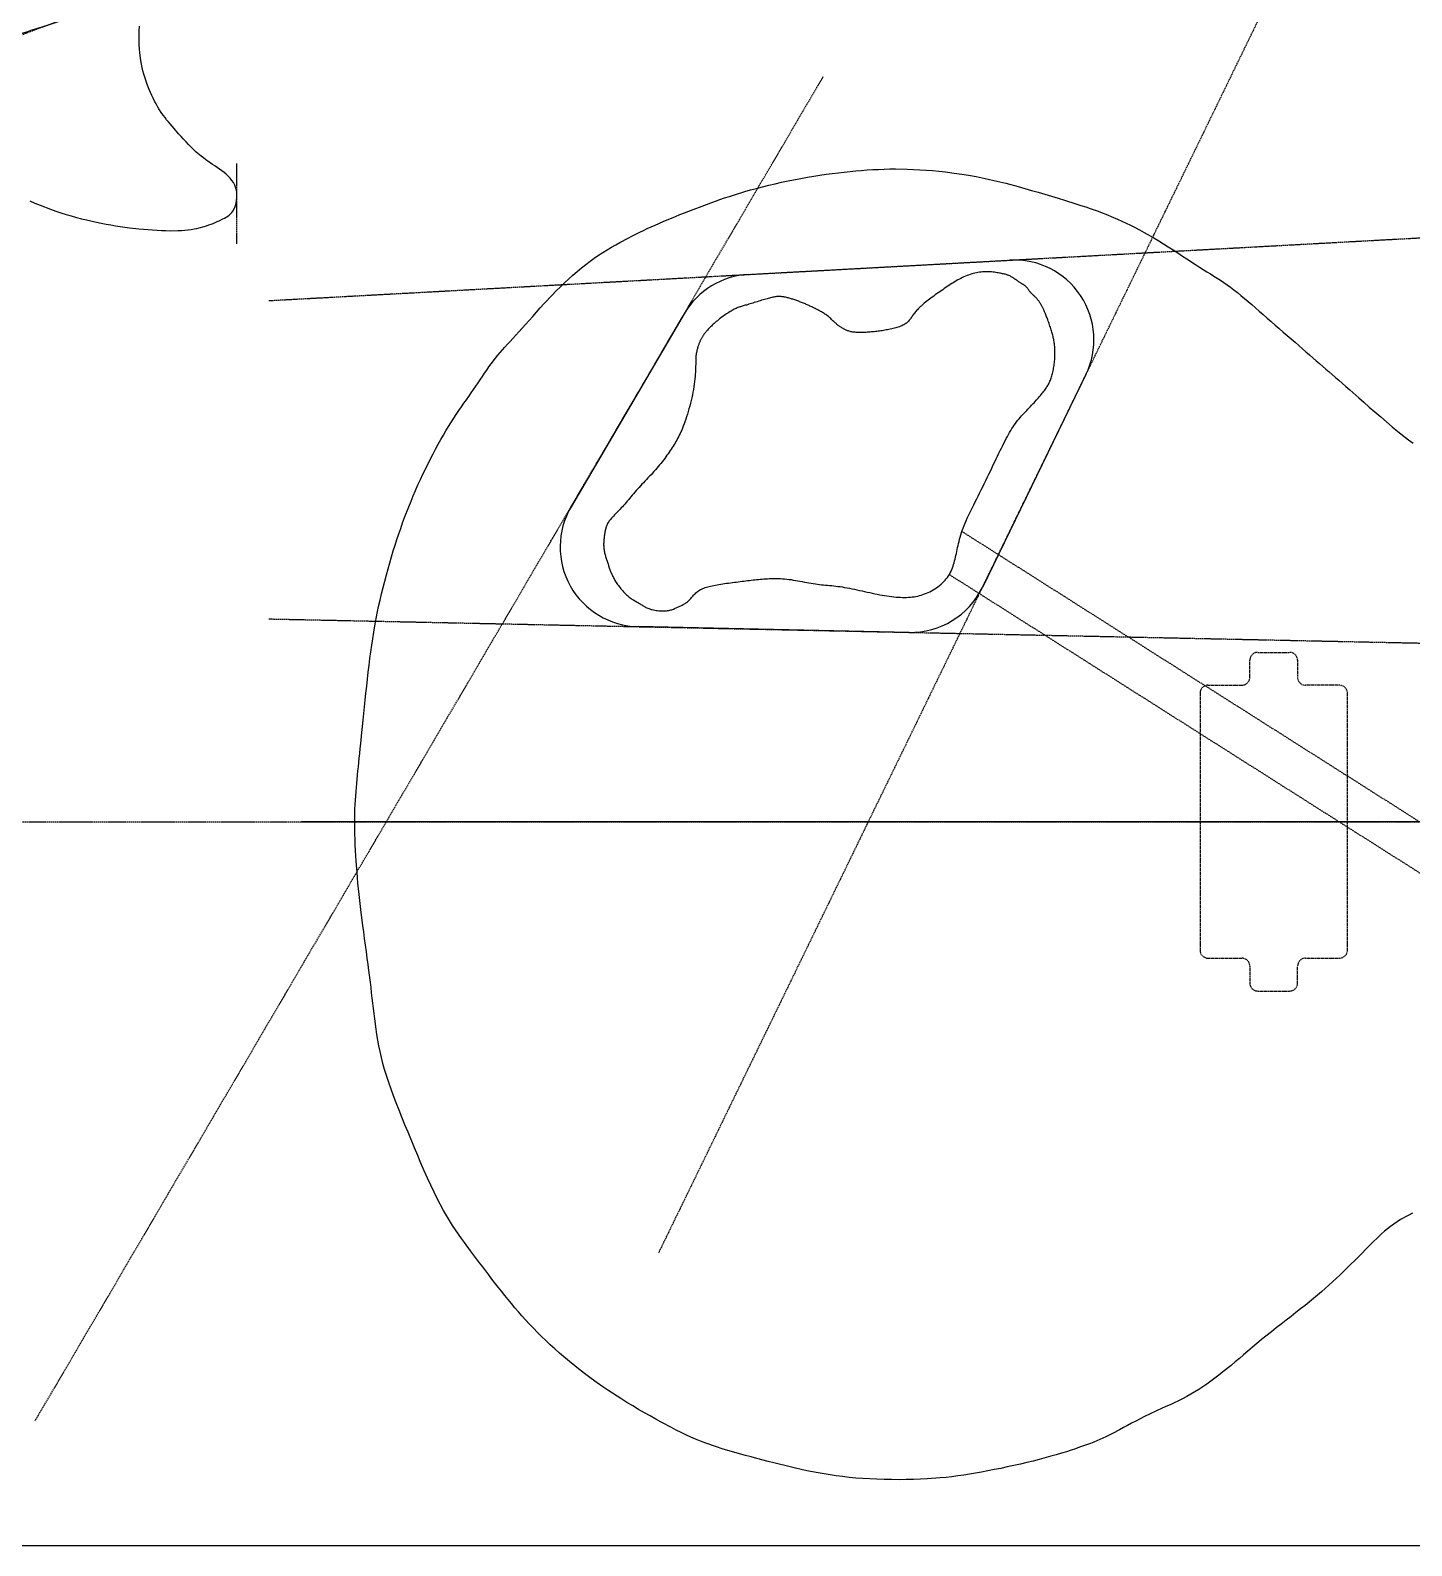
# Model space of a CAD drawing. Extents: x 38 to 1158, y 110 to 906.
# Drawn here: x 412.3 to 759.1, y 109.8 to 490.2 of the extents above; entities that cross this region are included whole.
import ezdxf

# ---------------------------------------------------------------- set-up
doc = ezdxf.new("R2010")
doc.units = 0
doc.linetypes.add('$AUXILIARY', pattern=[0.1, 0.05, -0.05])
doc.linetypes.add('$CONSTRUCTION', pattern=[0.3, 0.2, -0.05, 0, -0.05])
for name, color, linetype in [('$CONSTRUCTION', 254, '$CONSTRUCTION'), ('Body', 7, 'CONTINUOUS'), ('BORDER', 7, 'CONTINUOUS'), ('NECK', 7, 'CONTINUOUS'), ('PickGuard', 7, 'CONTINUOUS')]:
    doc.layers.add(name, color=color, linetype=linetype)

# ---------------------------------------------------------------- blocks, each defined once
blk = doc.blocks.new('*C80')
at = {"layer": 'Body', "color": 7, "linetype": 'CONTINUOUS'}
blk.add_lwpolyline([(412.174752, 447.327743), (413.477008, 446.77958), (414.783699, 446.248924), (417.402927, 445.252029), (418.711743, 444.791143), (420.017598, 444.3561), (421.318688, 443.946313), (422.613212, 443.561195), (423.899367, 443.200162), (425.175352, 442.862626), (426.439366, 442.548001), (428.924268, 441.985142), (430.142253, 441.735626), (431.345262, 441.506027), (432.535697, 441.295108), (433.715959, 441.101633), (434.88845, 440.924366), (436.055572, 440.762071), (437.219727, 440.613511), (439.548742, 440.352652), (440.716868, 440.238338), (441.882409, 440.135558), (443.038543, 440.045818), (444.178446, 439.970625), (445.295296, 439.911487), (446.38227, 439.869911), (447.432544, 439.847402), (449.395704, 439.865619), (450.296835, 439.908843), (451.14532, 439.974083), (451.945679, 440.059762), (452.702436, 440.164306), (453.420112, 440.286141), (454.103227, 440.423692), (454.756304, 440.575383), (455.990428, 440.91489), (456.57972, 441.099664), (457.152263, 441.292927), (457.707784, 441.493752), (458.246008, 441.70121), (458.76666, 441.914374), (459.269467, 442.132317), (459.754153, 442.35411), (460.668066, 442.805536), (461.096547, 443.034546), (461.504619, 443.271086), (461.89082, 443.521618), (462.253684, 443.792605), (462.591749, 444.090509), (462.903548, 444.421794), (463.18762, 444.792921), (463.66672, 445.680553), (463.858254, 446.207189), (464.012799, 446.782744), (464.125489, 447.396909), (464.191457, 448.039375), (464.205834, 448.69983), (464.163755, 449.367964), (464.060351, 450.033469), (463.650102, 451.315346), (463.335895, 451.913162), (462.955129, 452.479488), (462.517171, 453.016397), (462.031389, 453.525959), (461.50715, 454.010247), (460.95382, 454.471331), (460.380767, 454.911284), (459.21296, 455.736081), (458.634909, 456.125945), (458.062413, 456.508226), (457.49265, 456.89026), (456.922797, 457.27938), (456.350033, 457.68292), (455.771533, 458.108217), (455.184477, 458.562603), (453.973401, 459.587985), (453.345205, 460.170766), (452.705967, 460.794682), (452.061674, 461.449772), (451.418308, 462.126076), (450.781854, 462.813636), (450.158296, 463.502491), (449.553619, 464.182682), (448.424844, 465.477231), (447.911026, 466.074691), (447.429901, 466.641765), (446.977328, 467.186611), (446.549166, 467.717388), (446.141275, 468.242254), (445.749514, 468.769366), (445.369742, 469.306882), (444.629603, 470.44576), (444.262011, 471.061496), (443.896191, 471.708617), (443.534343, 472.383633), (443.178672, 473.083051), (442.831381, 473.803379), (442.494673, 474.541125), (442.170752, 475.292797), (441.570079, 476.823951), (441.29741, 477.597842), (441.04439, 478.380052), (440.811274, 479.17545), (440.598315, 479.988906), (440.405768, 480.825287), (440.233886, 481.689463), (440.082923, 482.586304), (439.84477, 484.497454), (439.758352, 485.519958), (439.695446, 486.585341), (439.657886, 487.689211), (439.647503, 488.827175), (439.666129, 489.994841), (439.715597, 491.187816)], dxfattribs=at)
blk = doc.blocks.new('*C87')
at = {"layer": 'Body', "color": 7, "linetype": 'CONTINUOUS'}
blk.add_lwpolyline([(579.377147, 406.945286), (579.370986, 406.609638), (579.36265, 406.232624), (579.350989, 405.816615), (579.334857, 405.363986), (579.313106, 404.877112), (579.284588, 404.358365), (579.248154, 403.810121), (579.202658, 403.234752), (579.146951, 402.634633), (579.079886, 402.012138), (579.000315, 401.369641), (578.907091, 400.709515), (578.799064, 400.034135), (578.675511, 399.346059), (578.5374, 398.648581), (578.386121, 397.945179), (578.223065, 397.239333), (578.049624, 396.53452), (577.867187, 395.83422), (577.677147, 395.141911), (577.480893, 394.461072), (577.279817, 393.79518), (577.075309, 393.147716), (576.868761, 392.522157), (576.661564, 391.921981), (576.455107, 391.350668), (576.250435, 390.810639), (576.0472, 390.300087), (575.844708, 389.816146), (575.642261, 389.355954), (575.439167, 388.916644), (575.234729, 388.495353), (575.028253, 388.089215), (574.819043, 387.695368), (574.606404, 387.310946), (574.389641, 386.933084), (574.168059, 386.558919), (573.940964, 386.185585), (573.707659, 385.810218), (573.467528, 385.430499), (573.220271, 385.046286), (572.965666, 384.657985), (572.703489, 384.265999), (572.433518, 383.870732), (572.155532, 383.472589), (571.869307, 383.071973), (571.574623, 382.66929), (571.271255, 382.264942), (570.958983, 381.859335), (570.637584, 381.452872), (570.306835, 381.045957), (569.966514, 380.638996), (569.616661, 380.232334), (569.258366, 379.826091), (568.892981, 379.420331), (568.521857, 379.015114), (568.146347, 378.610505), (567.767802, 378.206564), (567.387573, 377.803355), (567.007014, 377.40094), (566.627476, 376.999381), (566.25031, 376.598741), (565.876869, 376.199083), (565.508504, 375.800468), (565.146567, 375.40296), (564.792102, 375.006717), (564.444917, 374.612287), (564.104513, 374.220314), (563.770391, 373.831442), (563.44205, 373.446316), (563.118992, 373.06558), (562.800716, 372.689878), (562.486724, 372.319854), (562.176515, 371.956153), (561.86959, 371.599418), (561.56545, 371.250294), (561.263595, 370.909426), (560.963525, 370.577457), (560.665051, 370.254876), (560.369226, 369.941547), (560.077412, 369.637179), (559.790973, 369.341481), (559.511271, 369.054161), (559.239669, 368.774928), (558.97753, 368.50349), (558.726217, 368.239557), (558.487093, 367.982836), (558.261519, 367.733037), (558.050861, 367.489869), (557.856479, 367.253038), (557.679738, 367.022256), (557.521531, 366.797103), (557.380878, 366.576656), (557.256333, 366.359866), (557.146445, 366.145684), (557.049767, 365.93306), (556.964851, 365.720944), (556.890249, 365.508286), (556.824511, 365.294038), (556.766191, 365.07715), (556.71384, 364.856571), (556.666009, 364.631253), (556.62125, 364.400146), (556.578115, 364.162201), (556.535501, 363.916709), (556.493676, 363.664332), (556.453258, 363.40607), (556.414859, 363.142927), (556.379095, 362.875904), (556.346582, 362.606003), (556.317933, 362.334227), (556.293763, 362.061578), (556.274688, 361.789057), (556.261322, 361.517668), (556.25428, 361.248411), (556.254176, 360.982289), (556.261626, 360.720305), (556.277052, 360.463211), (556.300108, 360.210763), (556.330255, 359.96247), (556.366954, 359.717839), (556.409667, 359.476377), (556.457855, 359.237591), (556.510979, 359.00099), (556.568501, 358.76608), (556.629883, 358.532369), (556.694584, 358.299364), (556.762068, 358.066574), (556.831795, 357.833505), (556.903226, 357.599665), (556.975906, 357.364696), (557.049711, 357.128783), (557.1246, 356.892244), (557.200531, 356.6554), (557.277464, 356.418568), (557.355357, 356.182069), (557.43417, 355.946221), (557.513861, 355.711343), (557.594389, 355.477756), (557.675713, 355.245777), (557.757793, 355.015726), (557.840587, 354.787922), (557.924053, 354.562685), (558.008309, 354.340142), (558.094102, 354.119656), (558.182336, 353.900398), (558.273917, 353.68154), (558.369749, 353.462252), (558.470738, 353.241706), (558.577788, 353.019073), (558.691805, 352.793524), (558.813692, 352.564231), (558.944355, 352.330365), (559.084699, 352.091097), (559.23563, 351.845598), (559.39805, 351.59304), (559.572528, 351.333035), (559.758275, 351.066963), (559.954163, 350.796643), (560.159066, 350.523896), (560.371858, 350.250542), (560.591411, 349.978401), (560.816598, 349.709295), (561.046292, 349.445043), (561.279368, 349.187465), (561.514697, 348.938383), (561.751153, 348.699615), (561.987608, 348.472983), (562.222938, 348.260307), (562.456186, 348.062868), (562.68709, 347.879789), (562.91556, 347.709653), (563.141506, 347.551044), (563.364837, 347.402545), (563.585465, 347.262741), (563.803297, 347.130214), (564.018245, 347.003548), (564.230218, 346.881327), (564.439125, 346.762134), (564.644878, 346.644553), (564.847385, 346.527167), (565.046557, 346.408561), (565.24257, 346.287677), (565.436667, 346.1649), (565.630359, 346.040975), (565.825155, 345.916646), (566.022566, 345.792659), (566.224103, 345.669757), (566.431274, 345.548686), (566.645591, 345.43019), (566.868563, 345.315014), (567.1017, 345.203901), (567.346513, 345.097598), (567.604512, 344.996849), (567.877206, 344.902398), (568.165464, 344.814927), (568.467586, 344.73487), (568.781229, 344.662596), (569.10405, 344.598476), (569.433707, 344.54288), (569.767857, 344.496179), (570.104158, 344.458742), (570.440267, 344.43094), (570.773842, 344.413143), (571.10254, 344.405721), (571.42402, 344.409046), (571.735937, 344.423486), (572.03595, 344.449412), (572.322279, 344.486947), (572.595397, 344.535215), (572.856339, 344.593094), (573.10614, 344.659461), (573.345835, 344.733193), (573.576461, 344.813169), (573.799051, 344.898264), (574.014643, 344.987356), (574.22427, 345.079323), (574.428969, 345.173041), (574.629775, 345.267388), (574.827722, 345.361241), (575.023847, 345.453478), (575.218988, 345.543361), (575.413193, 345.631702), (575.606315, 345.719696), (575.798205, 345.80854), (575.988716, 345.899431), (576.177699, 345.993566), (576.365006, 346.09214), (576.550489, 346.196351), (576.734, 346.307395), (576.915391, 346.426469), (577.094514, 346.554769), (577.271221, 346.693492), (577.445363, 346.843834), (577.616994, 347.006491), (577.786968, 347.180153), (577.956345, 347.363009), (578.126179, 347.553248), (578.297529, 347.74906), (578.471451, 347.948633), (578.649001, 348.150155), (578.831238, 348.351817), (579.019217, 348.551808), (579.213996, 348.748316), (579.416632, 348.93953), (579.628181, 349.12364), (579.849701, 349.298834), (580.082151, 349.463706), (580.326109, 349.61847), (580.582051, 349.763742), (580.850459, 349.900141), (581.131811, 350.028285), (581.426586, 350.148791), (581.735263, 350.262276), (582.058322, 350.369359), (582.396242, 350.470657), (582.749501, 350.566788), (583.118579, 350.658369), (583.503956, 350.746019), (583.90611, 350.830355), (584.325141, 350.911917), (584.759632, 350.990931), (585.207786, 351.067546), (585.667805, 351.141911), (586.137894, 351.214174), (586.616255, 351.284485), (587.101092, 351.352993), (587.590607, 351.419844), (588.083004, 351.48519), (588.576486, 351.549178), (589.069256, 351.611957), (589.559518, 351.673675), (590.045473, 351.734482), (590.525715, 351.794478), (591.000392, 351.853573), (591.470041, 351.911628), (591.935199, 351.968505), (592.396404, 352.024065), (592.854192, 352.07817), (593.309102, 352.130681), (593.761669, 352.18146), (594.212432, 352.230368), (594.661927, 352.277267), (595.110693, 352.322018), (595.559265, 352.364483), (596.008181, 352.404523), (596.458024, 352.441894), (596.90955, 352.475928), (597.363563, 352.50585), (597.820864, 352.530887), (598.282257, 352.550264), (598.748544, 352.563207), (599.220528, 352.568942), (599.69901, 352.566694), (600.184794, 352.555691), (600.678681, 352.535157), (601.181475, 352.504319), (601.693977, 352.462401), (602.216991, 352.408632), (602.750899, 352.342654), (603.294409, 352.265795), (603.845809, 352.179797), (604.403386, 352.086406), (604.965429, 351.987365), (605.530226, 351.88442), (606.096064, 351.779315), (606.661232, 351.673794), (607.224017, 351.569601), (607.782708, 351.468482), (608.335592, 351.37218), (608.880958, 351.282441), (609.417094, 351.201008), (609.942929, 351.129049), (610.459959, 351.065425), (610.970324, 351.008419), (611.476161, 350.956315), (611.979608, 350.907397), (612.482805, 350.859948), (612.987888, 350.812252), (613.496998, 350.762593), (614.012271, 350.709254), (614.535846, 350.65052), (615.069861, 350.584672), (615.616455, 350.509997), (616.177766, 350.424776), (616.755266, 350.327822), (617.347765, 350.220058), (617.953405, 350.102936), (618.570331, 349.977906), (619.196686, 349.846421), (619.830613, 349.709932), (620.470255, 349.56989), (621.113755, 349.427747), (621.759258, 349.284953), (622.404907, 349.142962), (623.048844, 349.003223), (623.689213, 348.867188), (624.324158, 348.73631), (624.952072, 348.611878), (625.572349, 348.494543), (626.184635, 348.384795), (626.788574, 348.283124), (627.38381, 348.190018), (627.969988, 348.105968), (628.546753, 348.031465), (629.11375, 347.966996), (629.670622, 347.913053), (630.217016, 347.870124), (630.752575, 347.8387), (631.276944, 347.819271), (631.789768, 347.812326), (632.290898, 347.81833), (632.78101, 347.837654), (633.26099, 347.870642), (633.73172, 347.917641), (634.194083, 347.978996), (634.648965, 348.055051), (635.097248, 348.146154), (635.539816, 348.252648), (635.977552, 348.37488), (636.411341, 348.513194), (636.842065, 348.667938), (637.270609, 348.839455), (637.697857, 349.028091), (638.124246, 349.234029), (638.548434, 349.456794), (638.968635, 349.695748), (639.383061, 349.950255), (639.789925, 350.219678), (640.187439, 350.503377), (640.573817, 350.800717), (640.94727, 351.111059), (641.306011, 351.433767), (641.648254, 351.768202), (641.972211, 352.113727), (642.276095, 352.469706), (642.558118, 352.835499), (642.81707, 353.210545), (643.05405, 353.594578), (643.270733, 353.987406), (643.468793, 354.388838), (643.649907, 354.798684), (643.81575, 355.216751), (643.967996, 355.642849), (644.108322, 356.076787), (644.238403, 356.518373), (644.359913, 356.967416), (644.474529, 357.423725), (644.583925, 357.887109), (644.689777, 358.357377), (644.793762, 358.834436), (644.897564, 359.318588), (645.00287, 359.810236), (645.111365, 360.309781), (645.224736, 360.817623), (645.34467, 361.334165), (645.472851, 361.859808), (645.610968, 362.394953), (645.760704, 362.940002), (645.923748, 363.495356), (646.101784, 364.061416), (646.2965, 364.638584), (646.509581, 365.227262), (646.742226, 365.827807), (646.993685, 366.440406), (647.262719, 367.065202), (647.54809, 367.702337), (647.848561, 368.351956), (648.162892, 369.014202), (648.489847, 369.689216), (648.828187, 370.377143), (649.176674, 371.078125), (649.53407, 371.792307), (649.899136, 372.519829), (650.270636, 373.260837), (650.64733, 374.015473), (651.027994, 374.783355), (651.411454, 375.562004), (651.796551, 376.348415), (652.182125, 377.139585), (652.567015, 377.932509), (652.950062, 378.724183), (653.330106, 379.511602), (653.705987, 380.291763), (654.076545, 381.06166), (654.440619, 381.818291), (654.79705, 382.55865), (655.144679, 383.279733), (655.482344, 383.978537), (655.809293, 384.652688), (656.126405, 385.302341), (656.434964, 385.928282), (656.736254, 386.531297), (657.031562, 387.112172), (657.322171, 387.671694), (657.609368, 388.210647), (657.894437, 388.729819), (658.178662, 389.229995), (658.46333, 389.711961), (658.749725, 390.176504), (659.039132, 390.624409), (659.332836, 391.056463), (659.631787, 391.473509), (659.935593, 391.876628), (660.243526, 392.266956), (660.554858, 392.64563), (660.868863, 393.013788), (661.184813, 393.372567), (661.50198, 393.723104), (661.819637, 394.066537), (662.137056, 394.404003), (662.453511, 394.736639), (662.768272, 395.065583), (663.080614, 395.391971), (663.389808, 395.716941), (663.695125, 396.041303), (663.995819, 396.364554), (664.291147, 396.685864), (664.58036, 397.004402), (664.862712, 397.319338), (665.137458, 397.629841), (665.40385, 397.935082), (665.661143, 398.23423), (665.90859, 398.526454), (666.145444, 398.810925), (666.370959, 399.086811), (666.584389, 399.353283), (666.784988, 399.60951), (666.972284, 399.855101), (667.146912, 400.091424), (667.30978, 400.320284), (667.461798, 400.543488), (667.603875, 400.762843), (667.736921, 400.980154), (667.861845, 401.197229), (667.979556, 401.415874), (668.090963, 401.637895), (668.196976, 401.865099), (668.298505, 402.099292), (668.396458, 402.34228), (668.491745, 402.595871), (668.58506, 402.861433), (668.676242, 403.13859), (668.764915, 403.426528), (668.850701, 403.724434), (668.933224, 404.031494), (669.012109, 404.346895), (669.086977, 404.669823), (669.157454, 404.999464), (669.223161, 405.335006), (669.283724, 405.675633), (669.338765, 406.020534), (669.387908, 406.368893), (669.430777, 406.719899), (669.467089, 407.072722), (669.496945, 407.42648), (669.520539, 407.780275), (669.538065, 408.133209), (669.549717, 408.484385), (669.555689, 408.832905), (669.556176, 409.177871), (669.551372, 409.518386), (669.541471, 409.853553), (669.526668, 410.182473), (669.507157, 410.504249), (669.483132, 410.817983), (669.454788, 411.122778), (669.422274, 411.418122), (669.385566, 411.705044), (669.344595, 411.984961), (669.29929, 412.259289), (669.249583, 412.529441), (669.195405, 412.796835), (669.136687, 413.062886), (669.073358, 413.32901), (669.005351, 413.596622), (668.932595, 413.867137), (668.855022, 414.141972), (668.772563, 414.422542), (668.685147, 414.710263), (668.592844, 415.005989), (668.496272, 415.308334), (668.396187, 415.615347), (668.293345, 415.925082), (668.188502, 416.235589), (668.082414, 416.544921), (667.975837, 416.851128), (667.869528, 417.152262), (667.764241, 417.446374), (667.660735, 417.731517), (667.559763, 418.005742), (667.462083, 418.2671), (667.36845, 418.513643), (667.279386, 418.744011), (667.194471, 418.959192), (667.113051, 419.160765), (667.034472, 419.350308), (666.95808, 419.529398), (666.88322, 419.699613), (666.809239, 419.86253), (666.735481, 420.019728), (666.661294, 420.172784), (666.586022, 420.323276), (666.509012, 420.472781), (666.429609, 420.622877), (666.347159, 420.775143), (666.261147, 420.930758), (666.171616, 421.089323), (666.078748, 421.250037), (665.982725, 421.412103), (665.883728, 421.574724), (665.781939, 421.7371), (665.67754, 421.898433), (665.570713, 422.057926), (665.46164, 422.21478), (665.350503, 422.368197), (665.237484, 422.517379), (665.122763, 422.661527), (665.006525, 422.799844), (664.888973, 422.931803), (664.770411, 423.057964), (664.651165, 423.179159), (664.53156, 423.296222), (664.411922, 423.409983), (664.292578, 423.521276), (664.173854, 423.630932), (664.056075, 423.739784), (663.939569, 423.848663), (663.82466, 423.958402), (663.711676, 424.069833), (663.600942, 424.183789), (663.492783, 424.301101), (663.387436, 424.422294), (663.284768, 424.546659), (663.184555, 424.673182), (663.086576, 424.800847), (662.990605, 424.928637), (662.89642, 425.055538), (662.803799, 425.180534), (662.712516, 425.302608), (662.62235, 425.420746), (662.533077, 425.533932), (662.444474, 425.641149), (662.356317, 425.741383), (662.268384, 425.833617), (662.180372, 425.917252), (662.091667, 425.993345), (662.001575, 426.06337), (661.909402, 426.128801), (661.814456, 426.191111), (661.716042, 426.251774), (661.613467, 426.312264), (661.506039, 426.374055), (661.393062, 426.438619), (661.273845, 426.50743), (661.147693, 426.581963), (661.013912, 426.66369), (660.87181, 426.754086), (660.720968, 426.854132), (660.562064, 426.962847), (660.396053, 427.078756), (660.223886, 427.200386), (660.046519, 427.326264), (659.864904, 427.454915), (659.679996, 427.584867), (659.492747, 427.714645), (659.304111, 427.842777), (659.115041, 427.967788), (658.926492, 428.088204), (658.739417, 428.202553), (658.554768, 428.309361), (658.373081, 428.407529), (658.193215, 428.497462), (658.013608, 428.579941), (657.832701, 428.655745), (657.648934, 428.725654), (657.460746, 428.79045), (657.266577, 428.850911), (657.064866, 428.907818), (656.854054, 428.961951), (656.63258, 429.014091), (656.398883, 429.065017), (656.151404, 429.11551), (655.888582, 429.166349), (655.60932, 429.217998), (655.314367, 429.269646), (655.004939, 429.320168), (654.682248, 429.368435), (654.347509, 429.413323), (654.001934, 429.453702), (653.646737, 429.488448), (653.283132, 429.516432), (652.912333, 429.536527), (652.535552, 429.547608), (652.154004, 429.548547), (651.768901, 429.538218), (651.381459, 429.515493), (650.992722, 429.479473), (650.603072, 429.430172), (650.212719, 429.367833), (649.821878, 429.292697), (649.43076, 429.205005), (649.039578, 429.105), (648.648544, 428.992923), (648.257871, 428.869017), (647.867772, 428.733522), (647.47846, 428.586681), (647.090146, 428.428736), (646.703043, 428.259928), (646.317365, 428.080499), (645.933252, 427.890763), (645.550561, 427.691323), (645.169081, 427.482852), (644.788596, 427.266025), (644.408895, 427.041516), (644.029762, 426.809999), (643.650984, 426.572149), (643.272349, 426.32864), (642.893643, 426.080146), (642.514652, 425.827342), (642.135162, 425.570902), (641.754961, 425.3115), (641.373834, 425.04981), (640.991805, 424.786468), (640.609846, 424.521951), (640.229163, 424.256699), (639.850965, 423.991151), (639.476459, 423.725746), (639.106853, 423.460922), (638.743354, 423.197119), (638.387172, 422.934776), (638.039513, 422.674331), (637.701585, 422.416224), (637.374595, 422.160894), (637.059753, 421.90878), (636.758265, 421.66032), (636.471046, 421.415854), (636.197841, 421.175319), (635.938102, 420.938552), (635.69128, 420.705392), (635.456827, 420.475675), (635.234195, 420.249239), (635.022836, 420.025922), (634.822201, 419.805561), (634.631741, 419.587993), (634.45091, 419.373056), (634.279157, 419.160588), (634.115936, 418.950426), (633.960698, 418.742407), (633.812644, 418.53647), (633.669973, 418.332966), (633.530634, 418.132343), (633.392575, 417.935054), (633.253746, 417.741547), (633.112095, 417.552275), (632.96557, 417.367688), (632.812121, 417.188235), (632.649695, 417.014369), (632.476242, 416.84654), (632.289711, 416.685197), (632.088049, 416.530793), (631.869206, 416.383777), (631.631747, 416.24447), (631.376704, 416.112672), (631.105725, 415.988054), (630.820459, 415.870284), (630.522554, 415.759032), (630.213659, 415.653969), (629.895422, 415.554764), (629.569492, 415.461088), (629.237517, 415.37261), (628.901145, 415.288999), (628.562026, 415.209927), (628.221807, 415.135062), (627.882138, 415.064074), (627.544307, 414.996674), (627.208173, 414.932733), (626.873232, 414.872162), (626.538984, 414.814873), (626.204926, 414.760777), (625.870558, 414.709786), (625.535376, 414.66181), (625.19888, 414.616763), (624.860567, 414.574554), (624.519936, 414.535095), (624.176486, 414.498298), (623.829713, 414.464075), (623.479118, 414.432336), (623.124539, 414.403073), (622.767183, 414.376593), (622.4086, 414.353284), (622.050338, 414.333534), (621.693945, 414.31773), (621.34097, 414.30626), (620.992962, 414.299511), (620.651469, 414.29787), (620.318041, 414.301725), (619.994225, 414.311463), (619.68157, 414.327473), (619.381626, 414.350141), (619.095941, 414.379855), (618.825659, 414.416833), (618.570312, 414.460624), (618.329029, 414.510604), (618.100936, 414.566153), (617.885162, 414.626648), (617.680834, 414.691468), (617.487081, 414.759991), (617.30303, 414.831595), (617.127808, 414.905659), (616.960545, 414.981561), (616.800367, 415.058679), (616.646402, 415.136392), (616.497778, 415.214078), (616.353635, 415.291354), (616.213154, 415.368796), (616.075528, 415.447218), (615.939953, 415.527436), (615.805619, 415.610265), (615.671722, 415.696518), (615.537455, 415.787011), (615.40201, 415.882559), (615.264582, 415.983976), (615.124364, 416.092077), (614.980549, 416.207677), (614.832331, 416.331591), (614.678903, 416.464634), (614.519642, 416.60727), (614.354655, 416.758569), (614.184234, 416.917249), (614.00867, 417.08203), (613.828254, 417.251631), (613.643276, 417.42477), (613.454029, 417.600167), (613.260804, 417.776541), (613.06389, 417.952611), (612.86358, 418.127097), (612.660164, 418.298716), (612.453935, 418.466189), (612.245181, 418.628235), (612.034177, 418.783862), (611.821114, 418.933245), (611.606169, 419.076847), (611.389517, 419.215132), (611.171331, 419.348564), (610.951787, 419.477606), (610.731059, 419.602722), (610.509323, 419.724376), (610.286753, 419.843032), (610.063523, 419.959154), (609.839809, 420.073205), (609.615786, 420.18565), (609.391627, 420.296951), (609.167454, 420.407486), (608.943164, 420.517289), (608.7186, 420.626303), (608.493606, 420.734474), (608.268026, 420.841749), (608.041701, 420.948073), (607.814477, 421.053391), (607.586196, 421.15765), (607.356702, 421.260794), (607.125837, 421.362769), (606.893445, 421.463522), (606.65937, 421.562997), (606.423454, 421.66114), (606.185623, 421.757892), (605.946127, 421.853166), (605.705297, 421.946872), (605.463466, 422.038919), (605.220966, 422.129217), (604.978128, 422.217674), (604.735285, 422.304199), (604.492768, 422.388702), (604.250909, 422.471091), (604.010039, 422.551275), (603.770492, 422.629165), (603.532599, 422.704668), (603.296691, 422.777694), (603.063007, 422.848094), (602.831409, 422.915489), (602.601668, 422.97944), (602.373552, 423.039511), (602.146831, 423.095264), (601.921274, 423.146261), (601.69665, 423.192064), (601.472729, 423.232236), (601.24928, 423.26634), (601.026072, 423.293939), (600.802875, 423.314593), (600.579457, 423.327867), (600.355589, 423.333322), (600.130888, 423.330612), (599.904368, 423.31976), (599.674892, 423.300878), (599.441322, 423.274081), (599.202522, 423.239481), (598.957355, 423.197192), (598.704682, 423.147327), (598.443367, 423.09), (598.172272, 423.025324), (597.89026, 422.953413), (597.596194, 422.87438), (597.288937, 422.788338), (596.967351, 422.695401), (596.630943, 422.595853), (596.281787, 422.490667), (595.922604, 422.380986), (595.556114, 422.267953), (595.185034, 422.152711), (594.812086, 422.036404), (594.439987, 421.920174), (594.071458, 421.805166), (593.709218, 421.692522), (593.355985, 421.583385), (593.01448, 421.478899), (592.687421, 421.380208), (592.377529, 421.288453), (592.086676, 421.204327), (591.813356, 421.126708), (591.555215, 421.054024), (591.3099, 420.984702), (591.075059, 420.917168), (590.848339, 420.849849), (590.627387, 420.781174), (590.409849, 420.709568), (590.193374, 420.633459), (589.975607, 420.551273), (589.754197, 420.461438), (589.526789, 420.36238), (589.291033, 420.252527), (589.045145, 420.130678), (588.789638, 419.997114), (588.525592, 419.852493), (588.254091, 419.697468), (587.976215, 419.532695), (587.693048, 419.358828), (587.405672, 419.176523), (587.115169, 418.986434), (586.82262, 418.789217), (586.52911, 418.585527), (586.235718, 418.376018), (585.943529, 418.161346), (585.653623, 417.942166), (585.367036, 417.719185), (585.084613, 417.493325), (584.80715, 417.265561), (584.535446, 417.036867), (584.270296, 416.808217), (584.0125, 416.580586), (583.762853, 416.354948), (583.522153, 416.132278), (583.291197, 415.91355), (583.070784, 415.699739), (582.861709, 415.491819), (582.66477, 415.290764), (582.480765, 415.09755), (582.310196, 414.912862), (582.152384, 414.736235), (582.006355, 414.566916), (581.871138, 414.404152), (581.745758, 414.247189), (581.629241, 414.095273), (581.520616, 413.947653), (581.418907, 413.803573), (581.323142, 413.662282), (581.232348, 413.523025), (581.14555, 413.385049), (581.061777, 413.247601), (580.980053, 413.109928), (580.899583, 412.971353), (580.820273, 412.831502), (580.742207, 412.690078), (580.665467, 412.546785), (580.590138, 412.401325), (580.516301, 412.253403), (580.444042, 412.10272), (580.373443, 411.948979), (580.304587, 411.791885), (580.237557, 411.63114), (580.172438, 411.466447), (580.109311, 411.297509), (580.048261, 411.12403), (579.989376, 410.945998), (579.932764, 410.764549), (579.878537, 410.581107), (579.826809, 410.397092), (579.777693, 410.213928), (579.731302, 410.033036), (579.687748, 409.855838), (579.647146, 409.683757), (579.609607, 409.518215), (579.575244, 409.360635), (579.544172, 409.212437), (579.516502, 409.075046), (579.492348, 408.949882), (579.471744, 408.837395), (579.454411, 408.734143), (579.43999, 408.635712), (579.428123, 408.537687), (579.418452, 408.435653), (579.410619, 408.325195), (579.404265, 408.201898), (579.399032, 408.061348), (579.394562, 407.899131), (579.390497, 407.71083), (579.386478, 407.492033), (579.382147, 407.238323), (579.377147, 406.945286)], close=True, dxfattribs=at)
blk = doc.blocks.new('*C93')
at = {"layer": 'PickGuard', "color": 7, "linetype": 'CONTINUOUS'}
blk.add_lwpolyline([(282.132947, 512.397811), (282.147377, 511.482871), (282.161555, 510.566816), (282.175225, 509.648534), (282.188136, 508.726908), (282.200034, 507.800826), (282.210665, 506.869173), (282.219777, 505.930834), (282.227116, 504.984697), (282.232429, 504.029645), (282.235462, 503.064566), (282.235962, 502.088345), (282.233677, 501.099867), (282.228352, 500.098019), (282.219735, 499.081687), (282.207572, 498.049756), (282.19161, 497.001111), (282.171595, 495.93464), (282.147275, 494.849227), (282.084704, 492.61712), (282.04605, 491.468955), (282.002692, 490.301936), (281.954993, 489.119492), (281.903313, 487.925054), (281.848015, 486.722052), (281.789461, 485.513914), (281.728013, 484.304072), (281.664031, 483.095954), (281.597879, 481.892991), (281.529917, 480.698612), (281.460509, 479.516248), (281.390014, 478.349328), (281.318797, 477.201282), (281.247217, 476.07554), (281.175637, 474.975531), (281.10442, 473.904686), (281.033925, 472.866434), (280.964517, 471.864206), (280.830403, 469.981537), (280.766404, 469.107082), (280.704834, 468.277114), (280.64595, 467.489812), (280.59001, 466.743349), (280.537273, 466.035903), (280.487994, 465.36565), (280.442433, 464.730764), (280.400847, 464.129422), (280.363493, 463.5598), (280.33063, 463.020074), (280.302515, 462.50842), (280.279406, 462.023013), (280.26156, 461.56203), (280.249236, 461.123646), (280.242691, 460.706037), (280.242183, 460.30738), (280.247969, 459.92585), (280.260307, 459.559623), (280.305671, 458.865781), (280.339137, 458.534752), (280.37974, 458.213136), (280.427288, 457.900514), (280.481594, 457.596468), (280.542467, 457.300578), (280.609717, 457.012428), (280.683156, 456.731598), (280.762593, 456.45767), (280.847839, 456.190226), (280.938705, 455.928847), (281.035001, 455.673115), (281.136538, 455.422611), (281.243126, 455.176918), (281.354575, 454.935616), (281.470696, 454.698288), (281.591299, 454.464515), (281.716195, 454.233879), (281.845195, 454.005961), (282.114746, 453.556606), (282.25494, 453.334429), (282.398609, 453.11388), (282.545693, 452.895121), (282.696132, 452.678317), (282.849867, 452.463631), (283.006838, 452.251227), (283.166985, 452.041269), (283.330247, 451.83392), (283.496566, 451.629346), (283.665882, 451.427708), (283.838134, 451.229172), (284.013263, 451.0339), (284.19121, 450.842057), (284.371913, 450.653806), (284.555314, 450.469312), (284.741353, 450.288738), (284.92997, 450.112248), (285.121104, 449.940005), (285.510689, 449.608917), (285.708994, 449.450368), (285.909433, 449.29653), (286.1118, 449.147376), (286.31589, 449.002878), (286.521497, 448.863007), (286.728416, 448.727737), (286.936442, 448.597039), (287.145369, 448.470886), (287.354992, 448.34925), (287.565106, 448.232103), (287.775504, 448.119418), (287.985983, 448.011166), (288.196337, 447.907321), (288.40636, 447.807854), (288.615846, 447.712737), (288.824592, 447.621943), (289.03239, 447.535444), (289.239037, 447.453212), (289.648053, 447.30144), (289.850065, 447.231845), (290.05043, 447.166415), (290.249265, 447.105129), (290.446692, 447.047968), (290.64283, 446.994914), (290.837798, 446.945945), (291.031716, 446.901043), (291.224704, 446.860187), (291.416882, 446.823359), (291.608369, 446.790539), (291.799286, 446.761706), (291.989751, 446.736842), (292.179884, 446.715928), (292.369806, 446.698942), (292.559636, 446.685866), (292.749493, 446.67668), (292.939498, 446.671365), (293.12977, 446.669901), (293.511594, 446.678446), (293.70336, 446.688389), (293.895721, 446.701934), (294.088646, 446.718892), (294.282103, 446.739073), (294.476061, 446.762289), (294.670489, 446.788348), (294.865354, 446.817062), (295.060628, 446.84824), (295.256276, 446.881694), (295.452269, 446.917234), (295.648576, 446.954669), (295.845164, 446.993812), (296.042002, 447.034471), (296.23906, 447.076457), (296.436306, 447.119581), (296.633708, 447.163653), (296.831235, 447.208483), (297.028857, 447.253883), (297.424256, 447.345629)], dxfattribs=at)
blk = doc.blocks.new('*C94')
at = {"layer": 'PickGuard', "color": 7, "linetype": 'CONTINUOUS'}
blk.add_lwpolyline([(438.332915, 499.48418), (438.413648, 499.531897), (438.494257, 499.579781), (438.57462, 499.627999), (438.654613, 499.67672), (438.734113, 499.726109), (438.812997, 499.776334), (438.89114, 499.827562), (438.96842, 499.879961), (439.044714, 499.933698), (439.119898, 499.98894), (439.193849, 500.045853), (439.266443, 500.104607), (439.337558, 500.165366), (439.407069, 500.2283), (439.474855, 500.293575), (439.54079, 500.361358), (439.604753, 500.431816), (439.666619, 500.505117), (439.78357, 500.660916), (439.838454, 500.743691), (439.891022, 500.829631), (439.941426, 500.918557), (439.989816, 501.010289), (440.036344, 501.104648), (440.081161, 501.201456), (440.124417, 501.300532), (440.166264, 501.401698), (440.206852, 501.504775), (440.246333, 501.609582), (440.284857, 501.715941), (440.322575, 501.823673), (440.359639, 501.932597), (440.396198, 502.042536), (440.432405, 502.15331), (440.46841, 502.264739), (440.504365, 502.376644), (440.540419, 502.488846), (440.613431, 502.713425), (440.650673, 502.825495), (440.688512, 502.93746), (440.726989, 503.049457), (440.766149, 503.16162), (440.806035, 503.274087), (440.846689, 503.386993), (440.888155, 503.500473), (440.930476, 503.614665), (440.973696, 503.729703), (441.017857, 503.845725), (441.063002, 503.962865), (441.109176, 504.08126), (441.15642, 504.201045), (441.204778, 504.322358), (441.254294, 504.445333), (441.30501, 504.570107), (441.356969, 504.696815), (441.410216, 504.825594), (441.520741, 505.089907), (441.578091, 505.225658), (441.636804, 505.363693), (441.696826, 505.503817), (441.758106, 505.645836), (441.82059, 505.789553), (441.884224, 505.934776), (441.948956, 506.081308), (442.014732, 506.228956), (442.0815, 506.377524), (442.149206, 506.526819), (442.217797, 506.676644), (442.28722, 506.826806), (442.357422, 506.977109), (442.42835, 507.127359), (442.499951, 507.277361), (442.572171, 507.426921), (442.644958, 507.575844), (442.718258, 507.723934), (442.866186, 508.01684), (442.940715, 508.16131), (443.01559, 508.304434), (443.0908, 508.446284), (443.166338, 508.586931), (443.242195, 508.726444), (443.318362, 508.864895), (443.394829, 509.002354), (443.471589, 509.138893), (443.548632, 509.274583), (443.625949, 509.409493), (443.703532, 509.543695), (443.781372, 509.67726), (443.859459, 509.810258), (443.937786, 509.942761), (444.016342, 510.074839), (444.09512, 510.206563), (444.17411, 510.338003), (444.253304, 510.469231), (444.412267, 510.731333), (444.49203, 510.86234), (444.572033, 510.993364), (444.652336, 511.124424), (444.733002, 511.255537), (444.814093, 511.386721), (444.895671, 511.517993), (444.977798, 511.649372), (445.060535, 511.780875), (445.143946, 511.912519), (445.22809, 512.044322), (445.313032, 512.176303), (445.398832, 512.308478), (445.485553, 512.440865), (445.573256, 512.573483), (445.662004, 512.706349), (445.751858, 512.83948), (445.84288, 512.972894), (445.935133, 513.10661), (446.123578, 513.375014), (446.219869, 513.50973), (446.317488, 513.644764), (446.416345, 513.780082), (446.516354, 513.915647), (446.617424, 514.051425), (446.719469, 514.18738), (446.822398, 514.323476), (446.926124, 514.459679), (447.030559, 514.595952), (447.135613, 514.732261), (447.241198, 514.86857), (447.347225, 515.004843), (447.453607, 515.141046), (447.560254, 515.277142), (447.667078, 515.413097), (447.773991, 515.548875), (447.880904, 515.68444), (447.987728, 515.819758), (448.200757, 516.089508), (448.306794, 516.223856), (448.412452, 516.357735), (448.517702, 516.49103), (448.622518, 516.623626), (448.726874, 516.755407), (448.830743, 516.886259), (448.934099, 517.016066), (449.036915, 517.144714), (449.139164, 517.272087), (449.240821, 517.398071), (449.341857, 517.52255), (449.442248, 517.645409), (449.541966, 517.766533), (449.640984, 517.885806), (449.739277, 518.003115), (449.836817, 518.118344), (449.933578, 518.231378), (450.029534, 518.342101), (450.218923, 518.556157), (450.312324, 518.65931), (450.404937, 518.760003), (450.496859, 518.85843), (450.588189, 518.954786), (450.679023, 519.049265), (450.769458, 519.142062), (450.859592, 519.233373), (450.949523, 519.323391), (451.039348, 519.412311), (451.129164, 519.500328), (451.219068, 519.587638), (451.309158, 519.674434), (451.399532, 519.760911), (451.490286, 519.847264), (451.581518, 519.933688), (451.673325, 520.020378), (451.765806, 520.107528), (451.859056, 520.195333), (452.048256, 520.373687), (452.144377, 520.464581), (452.241516, 520.556644), (452.339629, 520.649804), (452.438671, 520.743991), (452.538598, 520.839134), (452.639367, 520.935163), (452.740931, 521.032005), (452.843249, 521.129591), (452.946274, 521.22785), (453.049963, 521.326711), (453.154272, 521.426102), (453.259156, 521.525954), (453.364572, 521.626196), (453.470474, 521.726756), (453.576819, 521.827564), (453.683562, 521.928549), (453.790659, 522.029641), (453.898066, 522.130767), (454.113632, 522.332844), (454.221697, 522.433655), (454.329859, 522.534235), (454.438039, 522.634533), (454.546157, 522.734494), (454.654133, 522.834066), (454.761889, 522.933195), (454.869343, 523.031829), (454.976416, 523.129913), (455.083029, 523.227396), (455.189103, 523.324224), (455.294556, 523.420343), (455.399311, 523.515702), (455.503286, 523.610246), (455.606403, 523.703922), (455.708581, 523.796678), (455.809742, 523.888461), (455.909805, 523.979216), (456.008691, 524.068892), (456.202612, 524.244791), (456.297501, 524.330913), (456.390974, 524.415769), (456.483031, 524.499332), (456.573671, 524.581577), (456.662895, 524.662477), (456.750703, 524.742004), (456.837095, 524.820133), (456.922071, 524.896836), (457.00563, 524.972088), (457.087773, 525.045862), (457.168499, 525.118131), (457.24781, 525.188869), (457.325704, 525.258048), (457.402182, 525.325644), (457.477243, 525.391628), (457.550889, 525.455975), (457.623118, 525.518657), (457.693931, 525.579649), (457.831308, 525.696455), (457.89788, 525.752233), (457.963083, 525.806315), (458.026963, 525.858775), (458.089569, 525.909689), (458.150947, 525.959131), (458.211144, 526.007175), (458.270207, 526.053897), (458.328183, 526.09937), (458.38512, 526.143669), (458.441064, 526.186869), (458.496063, 526.229044), (458.550164, 526.270269), (458.603413, 526.310619), (458.655858, 526.350167), (458.707546, 526.388989), (458.758524, 526.427159), (458.808839, 526.464752), (458.858539, 526.501842), (458.956278, 526.574812), (459.004408, 526.61083), (459.052088, 526.646584), (459.09934, 526.682087), (459.146189, 526.717352), (459.192658, 526.752394), (459.238771, 526.787227), (459.284552, 526.821864), (459.330025, 526.85632), (459.375212, 526.890608), (459.420139, 526.924743), (459.464828, 526.958739), (459.509304, 526.992608), (459.55359, 527.026367), (459.59771, 527.060027), (459.641688, 527.093604), (459.685546, 527.127111), (459.72931, 527.160562), (459.773003, 527.193971), (459.86027, 527.26072)], dxfattribs=at)
blk = doc.blocks.new('*C95')
at = {"layer": 'PickGuard', "color": 7, "linetype": 'CONTINUOUS'}
blk.add_lwpolyline([(297.424256, 447.345629), (298.260261, 447.5515), (299.096485, 447.757993), (299.933149, 447.965731), (300.770472, 448.175334), (301.608674, 448.387426), (302.447974, 448.602628), (303.288593, 448.821563), (304.13075, 449.044852), (304.974665, 449.273118), (305.820557, 449.506982), (306.668646, 449.747067), (307.519153, 449.993995), (308.372295, 450.248388), (309.228295, 450.510868), (310.08737, 450.782056), (310.949742, 451.062576), (311.815628, 451.353049), (312.685251, 451.654097), (314.43658, 452.290407), (315.318946, 452.626792), (316.207247, 452.975509), (317.103022, 453.336449), (318.007811, 453.709505), (318.923156, 454.094567), (319.850594, 454.491527), (320.791667, 454.900274), (321.747915, 455.320702), (322.720877, 455.7527), (323.712093, 456.196161), (324.723104, 456.650975), (325.75545, 457.117033), (326.81067, 457.594227), (327.890304, 458.082447), (328.995893, 458.581586), (330.128977, 459.091534), (331.291095, 459.612182), (332.483787, 460.143422), (334.967056, 461.23724), (336.260095, 461.799485), (337.586166, 462.371189), (338.943105, 462.951545), (340.328749, 463.539746), (341.740937, 464.134986), (343.177503, 464.736458), (344.636287, 465.343356), (346.115124, 465.954873), (347.611851, 466.570204), (349.124306, 467.18854), (350.650326, 467.809076), (352.187747, 468.431005), (353.734407, 469.053521), (355.288142, 469.675817), (356.84679, 470.297086), (358.408187, 470.916522), (359.970171, 471.533319), (361.530579, 472.146669), (364.638013, 473.359806), (366.18119, 473.958137), (367.716998, 474.55075), (369.246133, 475.13779), (370.769294, 475.719404), (372.287174, 476.29574), (373.800473, 476.866942), (375.309885, 477.433159), (376.816107, 477.994536), (378.319837, 478.551221), (379.82177, 479.10336), (381.322604, 479.6511), (382.823034, 480.194587), (384.323758, 480.733967), (385.825471, 481.269389), (387.328871, 481.800998), (388.834654, 482.32894), (390.343516, 482.853363), (391.856154, 483.374414), (394.895545, 484.406983), (396.42312, 484.918701), (397.953826, 485.427074), (399.484931, 485.931689), (401.013702, 486.432132), (402.537404, 486.927991), (404.053304, 487.418854), (405.558669, 487.904307), (407.050766, 488.383938), (408.52686, 488.857333), (409.984218, 489.324081), (411.420107, 489.783769), (412.831793, 490.235983), (414.216543, 490.68031), (415.571622, 491.116339), (416.894299, 491.543656), (418.181839, 491.961849), (419.431508, 492.370505), (420.640573, 492.76921), (422.925958, 493.53512), (423.997673, 493.901661), (425.023024, 494.257573), (426.004451, 494.603415), (426.944394, 494.939748), (427.845294, 495.26713), (428.70959, 495.58612), (429.539723, 495.897279), (430.338134, 496.201165), (431.107261, 496.498338), (431.849547, 496.789358), (432.56743, 497.074784), (433.263351, 497.355174), (433.93975, 497.63109), (434.599068, 497.903089), (435.243745, 498.171732), (435.87622, 498.437578), (436.498935, 498.701187), (437.114328, 498.963117), (438.332915, 499.48418)], dxfattribs=at)
blk = doc.blocks.new('*G90')
at = {"layer": 'PickGuard', "color": 7, "linetype": 'CONTINUOUS'}
for p, q in [((327.711959, 527.26072), (390.382298, 527.26072)), ((327.711959, 527.26072), (327.711959, 515.397811)), ((390.382298, 527.26072), (390.382298, 515.397811)), ((436.192007, 527.26072), (459.86027, 527.26072)), ((436.192007, 515.397811), (436.192007, 527.26072)), ((324.711959, 512.397811), (282.132947, 512.397811)), ((393.382298, 512.397811), (433.192007, 512.397811))]:
    blk.add_line(p, q, dxfattribs=at)
for centre, start, end in [((324.711959, 515.397811), -90, 0), ((393.382298, 515.397811), 180, 270), ((433.192007, 515.397811), -90, 0)]:
    blk.add_arc(centre, 3, start, end, dxfattribs=at)
for name in ['*C94', '*C93', '*C95']:
    blk.add_blockref(name, (0, 0), dxfattribs=at)
blk = doc.blocks.new('*C91')
at = {"layer": 'Body', "color": 7, "linetype": 'CONTINUOUS'}
blk.add_lwpolyline([(759.285725, 193.223193), (758.251324, 192.70128), (756.313405, 191.633035), (755.426791, 191.084612), (754.58992, 190.522477), (753.791888, 189.942299), (753.021792, 189.339749), (752.268727, 188.710498), (751.521791, 188.050217), (750.77008, 187.354577), (749.208717, 185.839902), (748.379993, 185.01437), (747.519286, 184.149133), (746.6321, 183.252834), (745.723939, 182.334115), (744.800306, 181.401617), (743.866705, 180.463984), (742.92864, 179.529857), (741.06113, 177.706692), (740.140583, 176.832417), (739.22493, 175.981095), (738.307018, 175.146246), (737.379695, 174.32139), (736.435808, 173.500047), (735.468206, 172.675737), (734.469734, 171.841979), (732.351576, 170.120202), (731.220374, 169.221022), (730.046435, 168.297277), (728.839345, 167.353288), (727.608693, 166.393378), (726.364067, 165.421869), (725.115055, 164.443083), (723.871244, 163.461341), (721.43758, 161.506281), (720.26477, 160.541179), (719.122717, 159.587841), (718.008212, 158.648023), (716.918047, 157.723478), (715.849012, 156.81596), (714.7979, 155.927222), (713.761501, 155.05902), (711.720009, 153.391237), (710.70878, 152.59496), (709.701116, 151.825004), (708.695494, 151.081895), (707.690393, 150.366157), (706.68429, 149.678316), (705.675663, 149.018896), (704.662989, 148.388422), (702.619413, 147.216412), (701.585824, 146.674845), (700.544254, 146.157844), (699.495334, 145.659455), (698.439697, 145.173722), (697.377974, 144.694691), (696.310797, 144.216407), (695.238799, 143.732916), (693.082865, 142.726493), (692.001109, 142.193818), (690.922553, 141.645115), (689.853323, 141.087428), (688.799544, 140.527799), (687.767343, 139.973272), (686.762845, 139.43089), (685.792177, 138.907696), (683.97683, 137.947047), (683.141125, 137.521469), (682.344089, 137.129997), (681.572181, 136.766418), (680.811862, 136.424519), (680.049595, 136.098087), (679.271839, 135.780911), (678.465057, 135.466777), (676.710254, 134.822787), (675.737639, 134.481878), (674.696734, 134.127404), (673.588891, 133.761394), (672.415466, 133.385878), (671.177811, 133.002885), (669.87728, 132.614446), (668.515226, 132.222589), (665.611965, 131.436746), (664.075204, 131.046822), (662.492772, 130.661624), (660.87646, 130.283208), (659.238057, 129.913628), (657.589355, 129.554938), (655.942145, 129.209193), (654.308216, 128.878446), (651.127367, 128.270168), (649.599791, 127.996399), (648.10724, 127.743777), (646.636085, 127.512283), (645.172696, 127.301902), (643.703444, 127.112617), (642.2147, 126.944411), (640.692835, 126.797268), (637.495226, 126.566104), (635.796877, 126.482161), (634.038812, 126.419884), (632.235323, 126.379925), (630.400705, 126.362938), (628.549248, 126.369576), (626.695247, 126.400491), (624.852992, 126.456336), (621.260898, 126.645429), (619.536621, 126.779598), (617.863136, 126.938999), (616.236606, 127.121976), (614.653198, 127.326872), (613.109076, 127.552032), (611.600407, 127.795798), (610.123354, 128.056515), (607.248761, 128.622173), (605.843371, 128.923976), (604.453177, 129.237152), (603.073264, 129.561093), (601.698715, 129.89519), (600.324615, 130.238835), (598.946046, 130.59142), (597.558093, 130.952338), (594.73437, 131.696736), (593.29097, 132.079297), (591.831733, 132.469536), (590.364956, 132.868623), (588.898936, 133.277727), (587.44197, 133.69802), (586.002352, 134.130672), (584.588381, 134.576852), (581.870562, 135.514478), (580.579995, 136.008424), (579.328389, 136.521529), (578.104169, 137.055916), (576.89576, 137.613704), (575.691588, 138.197016), (574.480078, 138.807972), (573.249654, 139.448692), (570.685771, 140.827912), (569.332414, 141.570077), (567.933365, 142.347034), (566.49657, 143.157449), (565.029973, 143.999986), (563.541519, 144.873311), (562.039153, 145.776086), (560.530821, 146.706978), (557.528037, 148.647771), (556.048618, 149.654599), (554.589873, 150.681789), (553.154606, 151.725594), (551.745621, 152.782266), (550.365724, 153.848055), (549.017719, 154.919215), (547.704411, 155.991997), (545.193106, 158.127434), (543.999887, 159.183451), (542.847604, 160.231244), (541.734079, 161.272211), (540.657138, 162.307752), (539.614605, 163.339264), (538.604302, 164.368146), (537.624054, 165.395796), (535.745021, 167.452997), (534.84191, 168.484949), (533.960311, 169.518899), (533.098211, 170.553879), (532.253595, 171.588924), (531.424449, 172.623066), (530.608759, 173.655339), (529.80451, 174.684776), (528.222278, 176.731277), (527.440547, 177.746842), (526.663884, 178.75831), (525.891958, 179.767323), (525.124438, 180.775519), (524.360994, 181.784539), (523.601296, 182.796022), (522.845011, 183.811607), (521.341363, 185.861645), (520.593101, 186.900991), (519.845511, 187.960681), (519.096842, 189.052037), (518.345342, 190.186382), (517.58926, 191.375039), (516.826847, 192.629329), (516.05635, 193.960575), (514.484101, 196.899224), (513.679681, 198.524675), (512.865169, 200.244792), (512.043808, 202.043316), (511.218844, 203.903992), (510.393521, 205.810561), (509.571082, 207.746767), (508.754772, 209.696352), (507.153515, 213.570631), (506.375272, 215.465425), (505.617425, 217.324259), (504.884507, 219.146569), (504.181055, 220.931786), (503.511602, 222.679346), (502.880683, 224.38868), (502.292832, 226.059224), (501.264472, 229.281673), (500.831397, 230.832936), (500.449718, 232.346081), (500.114162, 233.823481), (499.819452, 235.267511), (499.560314, 236.680541), (499.331473, 238.064946), (499.127655, 239.423098), (498.773984, 242.070135), (498.614005, 243.364896), (498.460489, 244.649682), (498.310699, 245.933649), (498.161902, 247.225957), (498.011361, 248.535764), (497.856342, 249.872227), (497.694108, 251.244505), (497.337061, 254.133138), (497.137788, 255.66421), (496.926433, 257.246138), (496.706333, 258.866485), (496.480827, 260.512817), (496.253251, 262.172699), (496.026942, 263.833697), (495.805238, 265.483375), (495.388995, 268.699035), (495.200466, 270.243223), (495.025901, 271.744809), (494.86465, 273.209816), (494.716059, 274.644264), (494.579476, 276.054177), (494.45425, 277.445576), (494.339729, 278.824484), (494.140191, 281.568911), (494.054129, 282.944553), (493.977722, 284.320257), (493.911875, 285.690512), (493.857494, 287.049806), (493.815485, 288.392628), (493.786754, 289.713466), (493.772208, 291.006809), (493.789292, 293.48896), (493.822284, 294.66861), (493.870378, 295.809906), (493.931777, 296.918523), (494.004681, 298.000139), (494.087291, 299.060428), (494.177807, 300.105068), (494.274431, 301.139734), (494.478804, 303.201849), (494.583407, 304.241217), (494.689633, 305.296705), (494.798393, 306.377382), (494.910601, 307.492313), (495.027169, 308.650566), (495.149009, 309.861206), (495.277034, 311.133302), (495.555289, 313.898124), (495.707098, 315.405282), (495.867263, 316.987945), (496.035219, 318.632966), (496.2104, 320.327195), (496.392241, 322.057485), (496.580176, 323.810685), (496.77364, 325.573647), (497.17489, 329.076264), (497.381986, 330.792408), (497.594999, 332.482443), (497.816014, 334.149941), (498.047115, 335.798477), (498.290388, 337.431626), (498.547917, 339.05296), (498.821788, 340.666055), (499.426895, 343.88182), (499.76161, 345.490435), (500.116855, 347.097884), (500.490565, 348.700519), (500.880674, 350.294693), (501.285117, 351.876759), (501.701827, 353.443067), (502.128739, 354.98997), (503.004903, 358.010972), (503.450631, 359.479013), (503.901935, 360.920487), (504.360389, 362.339175), (504.827566, 363.738859), (505.305038, 365.123318), (505.794379, 366.496335), (506.297161, 367.861691), (507.349341, 370.584542), (507.90136, 371.948412), (508.469959, 373.312619), (509.053559, 374.673822), (509.650581, 376.028674), (510.259446, 377.373834), (510.878573, 378.705957), (511.506383, 380.021699), (512.781737, 382.590668), (513.426251, 383.837646), (514.073911, 385.057504), (514.723918, 386.249535), (515.375473, 387.413029), (516.027777, 388.547279), (516.68003, 389.651576), (517.331434, 390.725212), (518.628497, 392.77767), (519.272506, 393.755744), (519.912159, 394.704339), (520.546344, 395.626761), (521.173952, 396.526316), (521.793872, 397.406312), (522.404993, 398.270053), (523.006207, 399.120847), (524.174467, 400.796816), (524.739926, 401.62767), (525.294835, 402.453195), (525.841882, 403.271091), (526.383755, 404.079058), (526.923144, 404.874796), (527.462736, 405.656006), (528.005222, 406.420386), (529.109625, 407.88946), (529.677007, 408.591483), (530.258551, 409.27905), (530.857465, 409.961436), (531.476951, 410.647915), (532.120214, 411.34776), (532.790461, 412.070246), (533.490894, 412.824646), (534.995143, 414.466285), (535.8043, 415.369069), (536.65006, 416.322851), (537.529227, 417.318893), (538.438601, 418.348456), (539.374985, 419.402803), (540.335181, 420.473194), (541.315991, 421.550892), (543.326661, 423.693256), (544.350511, 424.74152), (545.384499, 425.768588), (546.427742, 426.772173), (547.479357, 427.749986), (548.538462, 428.69974), (549.604175, 429.619147), (550.675613, 430.505919), (552.832133, 432.172407), (553.915151, 432.948273), (554.998573, 433.68671), (556.079725, 434.389787), (557.155932, 435.059574), (558.22452, 435.698139), (559.282816, 436.307552), (560.328145, 436.889883), (562.369208, 437.981572), (563.360903, 438.49513), (564.336789, 438.990243), (565.302046, 439.469341), (566.261853, 439.934856), (567.221389, 440.389217), (568.185835, 440.834854), (569.160369, 441.274198), (571.160421, 442.143728), (572.194849, 442.578268), (573.251393, 443.013201), (574.326542, 443.44792), (575.416783, 443.88182), (576.518607, 444.314296), (577.628501, 444.744742), (578.742954, 445.172553), (580.971493, 446.017845), (582.080499, 446.434311), (583.19168, 446.846889), (584.313184, 447.256143), (585.45316, 447.662638), (586.619757, 448.066938), (587.821124, 448.469607), (589.065411, 448.871209), (591.715336, 449.67347), (593.134364, 450.074719), (594.611452, 450.473934), (596.137292, 450.868452), (597.702577, 451.255613), (599.298002, 451.632756), (600.914259, 451.997219), (602.542041, 452.346341), (605.794956, 452.987917), (607.402906, 453.275663), (608.993738, 453.541097), (610.56673, 453.785235), (612.12116, 454.009089), (613.656305, 454.213673), (615.171441, 454.400001), (616.665847, 454.569086), (619.589576, 454.859581), (621.018767, 454.982646), (622.432214, 455.090285), (623.837071, 455.181276), (625.240494, 455.254394), (626.649636, 455.308416), (628.071653, 455.34212), (629.513699, 455.35428), (632.486497, 455.309081), (634.028889, 455.249603), (635.603915, 455.165658), (637.202718, 455.057993), (638.816438, 454.927355), (640.436217, 454.774491), (642.053196, 454.600146), (643.658517, 454.405067), (646.79875, 453.955694), (648.31915, 453.702632), (649.811682, 453.430259), (651.286713, 453.137758), (652.754609, 452.824312), (654.225737, 452.489106), (655.710462, 452.131322), (657.219152, 451.750143), (660.349888, 450.914336), (661.987781, 450.459233), (663.661784, 449.984422), (665.352944, 449.49604), (667.042307, 449.000224), (668.710922, 448.503109), (670.339833, 448.010832), (671.91009, 447.52953), (674.798824, 446.624396), (676.085402, 446.210723), (677.273556, 445.819875), (678.380376, 445.445298), (679.422951, 445.080433), (680.418372, 444.718722), (681.383728, 444.353608), (682.33611, 443.978534), (684.270313, 443.172276), (685.282927, 442.728994), (686.330614, 442.255632), (687.410148, 441.75174), (688.518307, 441.216871), (689.651865, 440.650576), (690.8076, 440.052406), (691.982286, 439.421913), (694.375619, 438.062167), (695.587253, 437.333576), (696.801563, 436.580231), (698.011944, 435.811047), (699.21179, 435.034936), (700.394498, 434.260813), (701.553462, 433.497591), (702.682079, 432.754185), (704.821849, 431.362474), (705.821981, 430.729011), (706.778473, 430.133108), (707.697846, 429.565767), (708.586621, 429.017989), (709.451321, 428.480778), (710.298467, 427.945136), (711.13458, 427.402065), (712.799795, 426.257646), (713.641086, 425.640077), (714.492316, 424.989739), (715.354888, 424.308283), (716.230209, 423.597362), (717.119683, 422.858627), (718.024717, 422.093731), (718.946715, 421.304325), (720.847228, 419.658594), (721.827459, 418.806068), (722.823712, 417.938614), (723.830827, 417.060857), (724.843643, 416.177422), (725.857003, 415.292934), (726.865746, 414.412019), (727.864712, 413.539301), (729.812676, 411.836958), (730.752488, 411.015601), (731.668681, 410.215048), (732.562892, 409.434033), (733.436756, 408.671286), (734.291911, 407.92554), (735.129993, 407.195526), (735.952638, 406.479977), (737.558164, 405.087201), (738.346206, 404.405656), (739.136687, 403.722812), (739.942572, 403.026709), (740.776829, 402.305389), (741.652422, 401.546892), (742.582318, 400.739257), (743.579484, 399.870526), (745.827487, 397.901939), (747.098247, 396.784331), (748.452079, 395.594799), (749.86589, 394.358394), (751.316585, 393.100166), (752.781068, 391.845167), (754.236246, 390.618446), (755.659023, 389.445054), (758.314996, 387.358461), (759.508185, 386.489053)], dxfattribs=at)

msp = doc.modelspace()

# ---------------------------------------------------------------- linework, layer by layer
at = {"layer": '$CONSTRUCTION'}
for p, q in [((570.087716, 183.309692), (734.239928, 520.725281)), ((251.161346, 430.227582), (476.35672, 513.553621)), ((413.534816, 141.132751), (611.388351, 478.54834)), ((464.195643, 436.575439), (464.195643, 456.719452)), ((472.219238, 422.310546), (940.985901, 447.870396)), ((472.219238, 342.414259), (940.985901, 332.582393)), ((366.030945, 291.517756), (854.110962, 291.517756))]:
    msp.add_line(p, q, dxfattribs=at)
at = {"layer": 'Body', "color": 7, "linetype": 'CONTINUOUS'}
for p, q in [((592.647845, 428.877005), (658.250421, 432.454034)), ((576.484081, 419.023273), (548.079308, 370.582325)), ((677.323935, 403.734208), (651.323336, 350.289863)), ((632.919334, 339.043751), (564.912584, 340.470118))]:
    msp.add_line(p, q, dxfattribs=at)
at = {"layer": 'Body', "color": 7, "linetype": '$AUXILIARY'}
for p, q in [((646.171277, 364.386618), (858.435415, 229.767142)), ((643.013302, 353.570834), (850.024416, 222.282865))]:
    msp.add_line(p, q, dxfattribs=at)
at = {"layer": 'Body', "color": 7, "linetype": 'CONTINUOUS'}
for centre, start, end in [((659.339319, 412.483698), -25.942857, 93.121004), ((593.736742, 408.906669), 93.121004, 149.613521), ((565.33197, 360.46572), 149.613521, 268.79846), ((633.33872, 359.039353), -91.20154, -25.942857)]:
    msp.add_arc(centre, 20, start, end, dxfattribs=at)
at = {"layer": 'BORDER', "color": 7, "linetype": 'CONTINUOUS'}
msp.add_lwpolyline([(39.268144, 906.147238), (1158.101967, 906.147238), (1158.101967, 109.793407), (39.268144, 109.793407), (39.268144, 906.147238), (39.268144, 906.147238)], close=True, dxfattribs=at)
at = {"layer": 'NECK', "color": 7, "linetype": '$AUXILIARY'}
for p, q in [((718.466022, 327.767757), (718.466022, 332.017757)), ((720.466022, 334.017757), (728.466013, 334.017757)), ((730.466013, 332.017757), (730.466013, 327.767757)), ((705.966016, 323.767757), (705.966016, 259.267757)), ((707.966016, 325.767757), (716.466022, 325.767757)), ((740.966016, 325.767757), (732.466013, 325.767757)), ((742.966016, 259.267757), (742.966016, 323.767757)), ((707.966016, 257.267757), (716.466022, 257.267757)), ((718.466022, 255.267757), (718.466022, 251.017757)), ((730.466013, 251.017757), (730.466013, 255.267757)), ((732.466013, 257.267757), (740.966016, 257.267757)), ((720.466022, 249.017757), (728.466013, 249.017757))]:
    msp.add_line(p, q, dxfattribs=at)
at = {"layer": 'NECK', "color": 1, "linetype": 'CONTINUOUS'}
msp.add_line((970.208952, 291.517756), (480.403658, 291.517756), dxfattribs=at)
at = {"layer": 'NECK', "color": 7, "linetype": '$AUXILIARY'}
for centre, start, end in [((720.466022, 332.017757), 90, 180), ((728.466013, 332.017757), 0, 90), ((716.466022, 327.767757), -90, 0), ((732.466013, 327.767757), 180, 270), ((707.966016, 323.767757), 90, 180), ((740.966016, 323.767757), 0, 90), ((707.966016, 259.267757), 180, 270), ((740.966016, 259.267757), -90, 0), ((716.466022, 255.267757), 0, 90), ((732.466013, 255.267757), 90, 180), ((720.466022, 251.017757), 180, 270), ((728.466013, 251.017757), -90, 0)]:
    msp.add_arc(centre, 2, start, end, dxfattribs=at)

# ---------------------------------------------------------------- block references
at = {"layer": 'Body', "color": 7, "linetype": 'CONTINUOUS'}
for name in ['*C80', '*C91', '*C87']:
    msp.add_blockref(name, (0, 0), dxfattribs=at)
at = {"layer": 'NECK', "color": 7, "linetype": 'CONTINUOUS'}
msp.add_blockref('*G90', (0, 0), dxfattribs=at)

doc.saveas('drawing.dxf')
